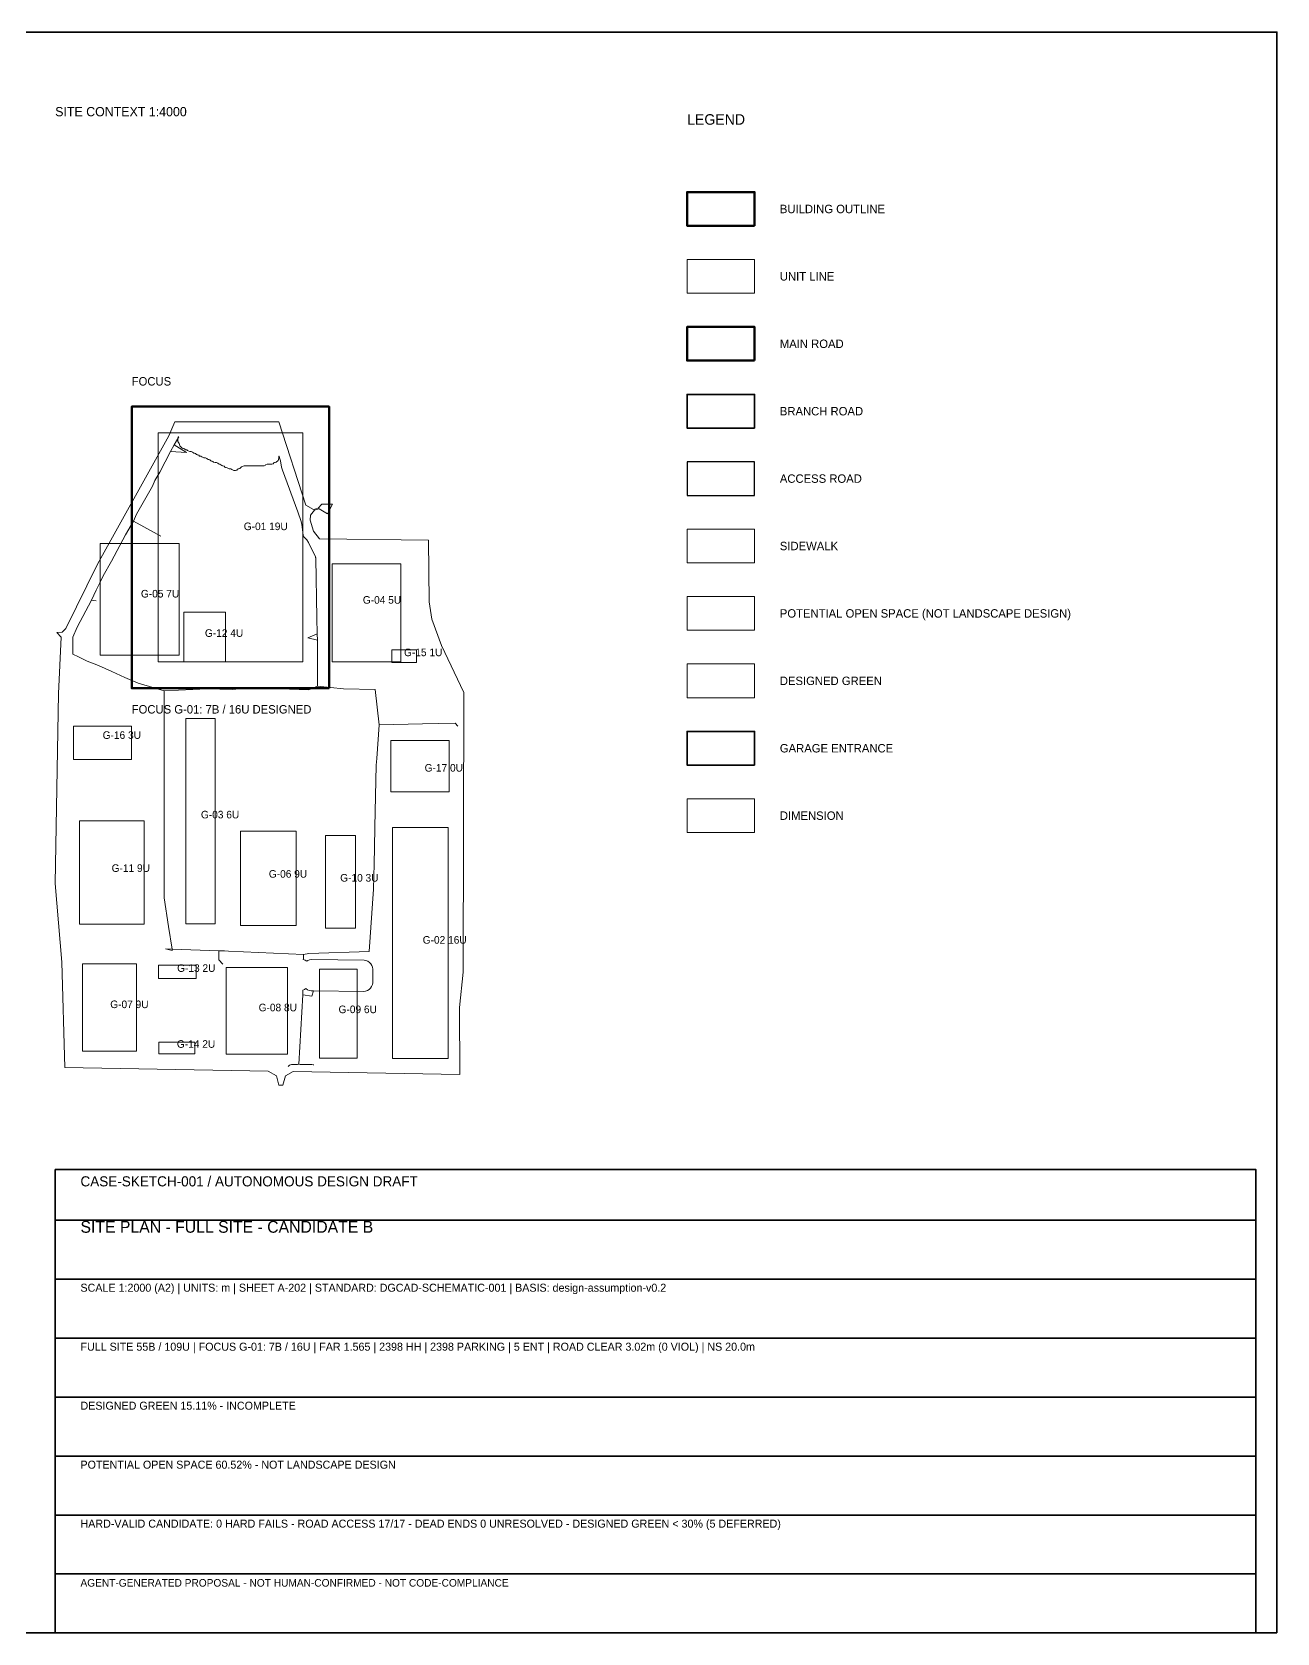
# Model space of a CAD drawing. Header units: metres. Extents: x 10 to 560, y 290 to 670.
# Drawn here: x 264.5 to 560, y 290 to 670 of the extents above; entities that cross this region are included whole.
import ezdxf

# ---------------------------------------------------------------- set-up
doc = ezdxf.new("R2010")
doc.units = ezdxf.units.M
for name, color, linetype, lineweight in [('A-BUILDING-OUTLINE', 7, 'CONTINUOUS', 50), ('A-DIM', 3, 'CONTINUOUS', 18), ('A-ENTRANCE', 6, 'CONTINUOUS', 35), ('A-FRAME', 7, 'CONTINUOUS', 35), ('A-KEYPLAN', 8, 'CONTINUOUS', 18), ('A-LEGEND', 7, 'CONTINUOUS', 18), ('A-SITE-BOUNDARY', 1, 'CONTINUOUS', 50), ('A-TITLE', 7, 'CONTINUOUS', 35), ('A-UNIT-LINE', 4, 'CONTINUOUS', 18), ('C-ROAD-ACCESS', 4, 'CONTINUOUS', 25), ('C-ROAD-BRANCH', 2, 'CONTINUOUS', 35), ('C-ROAD-MAIN', 30, 'CONTINUOUS', 50), ('C-SIDEWALK', 8, 'CONTINUOUS', 18), ('L-GREEN', 94, 'CONTINUOUS', 18), ('L-OPEN-SPACE', 8, 'CONTINUOUS', 13)]:
    doc.layers.add(name, color=color, linetype=linetype, lineweight=lineweight)

msp = doc.modelspace()

# ---------------------------------------------------------------- linework, layer by layer
at = {"layer": 'A-BUILDING-OUTLINE'}
msp.add_lwpolyline([(436, 624), (436, 632), (420, 632), (420, 624), (436, 624)], dxfattribs=at)
at = {"layer": 'A-DIM'}
msp.add_lwpolyline([(436, 480), (436, 488), (420, 488), (420, 480), (436, 480)], dxfattribs=at)
at = {"layer": 'A-ENTRANCE'}
msp.add_lwpolyline([(436, 496), (436, 504), (420, 504), (420, 496), (436, 496)], dxfattribs=at)
at = {"layer": 'A-FRAME'}
msp.add_lwpolyline([(560, 290), (560, 670), (10, 670), (10, 290), (560, 290)], dxfattribs=at)
at = {"layer": 'A-KEYPLAN'}
for points in [[(298.4, 577.51), (296.97, 574.12), (280.05, 543.67), (272.56, 528.39), (271.64, 527.57), (270.41, 527.47), (271.44, 526.34), (270.82, 513.01), (270, 467.89), (271.54, 449.22), (272.26, 424.2), (320.55, 423.38), (322.5, 422.26), (323.12, 420), (324.04, 420), (324.66, 422.26), (326.5, 423.28), (366.08, 422.56), (365.98, 438.46), (366.8, 446.87), (367.01, 513.21), (361.67, 524.39), (359.42, 530.64), (358.8, 534.75), (358.6, 549.41), (332.76, 549.72), (331.32, 551.56), (330.5, 554.13), (330.6, 555.36), (331.53, 556.48), (332.65, 556.79), (334.6, 555.66), (335.83, 557.92), (333.27, 557.92), (332.45, 557), (331.32, 556.69), (329.47, 557.72), (323.12, 577.51), (298.4, 577.51)], [(328.76, 520.49), (328.76, 574.84), (294.41, 574.84), (294.41, 520.49), (328.76, 520.49)], [(332.24, 525.62), (332.21, 527.12), (332.13, 530.92), (331.84, 545.01), (331.83, 545.21), (331.82, 545.3), (331.78, 545.41), (330.15, 548.86), (329.73, 549.46), (329, 550.19), (328.9, 550.35), (328.87, 550.43), (328.84, 550.54), (328.57, 553.09), (328.41, 553.81), (327.56, 556.14), (323.95, 566.02), (323.75, 566.74), (323.47, 568.21), (323.28, 568.94), (323.17, 569.3), (323.1, 569.29), (323.1, 568.84), (322.89, 568.32), (322.46, 567.89), (322.2, 567.79), (322.07, 567.79), (321.91, 567.72), (321.73, 567.54), (321.42, 567.41), (320.31, 567.41), (319.95, 567.26), (319.82, 567.13), (319.6, 567.04), (314.85, 567.04), (314.21, 566.77), (313.83, 566.39), (313.58, 566.29), (313.44, 566.29), (313.29, 566.22), (313.1, 566.04), (312.8, 565.91), (312.44, 565.91), (312.08, 566.06), (311.94, 566.2), (311.72, 566.29), (311.31, 566.29), (310.95, 566.44), (310.82, 566.57), (310.6, 566.66), (310.45, 566.66), (310.28, 566.73), (310.08, 566.93), (309.83, 567.04), (309.69, 567.04), (309.54, 567.1), (309.33, 567.3), (309.08, 567.41), (308.94, 567.41), (308.79, 567.47), (308.6, 567.66), (308.3, 567.79), (307.94, 567.79), (307.58, 567.94), (307.44, 568.07), (307.22, 568.16), (307.08, 568.16), (306.91, 568.23), (306.71, 568.43), (306.45, 568.54), (306.32, 568.54), (306.16, 568.6), (305.98, 568.79), (305.67, 568.91), (305.31, 568.91), (304.95, 569.06), (304.82, 569.2), (304.6, 569.29), (304.45, 569.29), (304.28, 569.36), (304.08, 569.55), (303.83, 569.66), (303.69, 569.66), (303.54, 569.72), (303.33, 569.93), (303.08, 570.04), (302.94, 570.04), (302.79, 570.1), (302.6, 570.29), (302.3, 570.41), (301.94, 570.41), (301.58, 570.56), (301.44, 570.7), (301.22, 570.79), (301.08, 570.79), (300.91, 570.86), (300.71, 571.05), (300.45, 571.16), (300.32, 571.16), (300.16, 571.22), (299.58, 571.8), (299.48, 572.06), (299.48, 572.2), (299.41, 572.35), (299.23, 572.54), (299.1, 572.84), (299.1, 573.65), (299.2, 573.87), (299.29, 573.95), (299.31, 573.93), (298.24, 571.99), (297.38, 570.43)], [(288.56, 553.92), (289.28, 555.56), (292.46, 561.1), (293.07, 562.23), (293.69, 563.56), (294.82, 565.51), (297.38, 570.43)], [(298.24, 571.99), (301.17, 570.23), (297.38, 570.43)], [(278.61, 535.16), (279.74, 537.51), (280.56, 539.26), (281.38, 540.9), (283.33, 544.38), (286.71, 550.64), (288.56, 553.92)], [(295.07, 550.36), (288.56, 553.92)], [(299.43, 522.13), (299.43, 548.59), (280.66, 548.59), (280.66, 522.13), (299.43, 522.13)], [(352.03, 520.49), (352.03, 543.77), (335.73, 543.77), (335.73, 520.49), (352.03, 520.49)], [(278.61, 535.16), (275.23, 528.7), (274.2, 526.34), (274.2, 522.34), (275.54, 521.72), (277.59, 520.7), (280.25, 519.67), (283.43, 518.24), (286.51, 516.8), (289.69, 515.47), (295.84, 513.62)], [(278.61, 535.16), (279.69, 535)], [(310.4, 520.49), (310.4, 532.28), (300.56, 532.28), (300.56, 520.49), (310.4, 520.49)], [(332.24, 525.62), (329.99, 526.23), (332.21, 527.12)], [(332.24, 514.75), (332.24, 525.62)], [(355.73, 520.39), (355.73, 523.36), (349.88, 523.36), (349.88, 520.39), (355.73, 520.39)], [(306.09, 514.11), (295.84, 513.62)], [(297.74, 452.34), (296.9, 457.71), (295.84, 464.5), (295.84, 482.62), (295.84, 485.83), (295.84, 503.6), (295.84, 513.62)], [(306.09, 514.11), (298.51, 514.34), (310.91, 514.34), (306.09, 514.11)], [(332.24, 514.75), (330.19, 513.83), (316.45, 514.34), (312.04, 513.93), (306.09, 514.11)], [(332.24, 514.75), (338.4, 514.13), (345.98, 513.93), (346.91, 505.52)], [(307.94, 458.35), (307.94, 507.06), (300.97, 507.06), (300.97, 458.35), (307.94, 458.35)], [(328.96, 451.07), (330.19, 451.28), (344.55, 451.79), (345.57, 466.55), (345.68, 472.6), (345.76, 476.42), (345.87, 481.3), (346.19, 495.98), (346.31, 497.59), (346.91, 505.52)], [(346.91, 505.52), (357.16, 505.83), (364.95, 505.93), (365.57, 505.21)], [(288.15, 497.32), (288.15, 505.21), (274.31, 505.21), (274.31, 497.32), (288.15, 497.32)], [(363.52, 489.63), (363.52, 501.83), (349.68, 501.83), (349.68, 489.63), (363.52, 489.63)], [(291.12, 458.25), (291.12, 482.76), (275.74, 482.76), (275.74, 458.25), (291.12, 458.25)], [(327.22, 457.94), (327.22, 480.3), (313.99, 480.3), (313.99, 457.94), (327.22, 457.94)], [(341.27, 457.33), (341.27, 479.27), (334.19, 479.27), (334.19, 457.33), (341.27, 457.33)], [(363.31, 426.36), (363.31, 481.22), (350.09, 481.22), (350.09, 426.36), (363.31, 426.36)], [(297.74, 452.34), (296.15, 452.4), (297.79, 451.99), (297.74, 452.34)], [(308.86, 451.89), (297.74, 452.34)], [(289.28, 428.1), (289.28, 448.81), (276.46, 448.81), (276.46, 428.1), (289.28, 428.1)], [(303.43, 445.33), (303.43, 448.51), (294.51, 448.51), (294.51, 445.33), (303.43, 445.33)], [(308.86, 451.89), (310.2, 451.89), (311.15, 451.85), (328.96, 451.07)], [(309.79, 448.71), (308.86, 449.74), (308.86, 451.89)], [(328.96, 451.07), (328.94, 450.07), (328.89, 449.89), (329.32, 449.7), (329.7, 449.44), (329.96, 449.6), (330.39, 449.78), (330.85, 449.86), (343.31, 449.71), (343.77, 449.62), (344.2, 449.43), (344.58, 449.17), (344.91, 448.84), (345.16, 448.45), (345.33, 448.01), (345.42, 447.56), (345.38, 444.34), (345.29, 443.89), (345.1, 443.46), (344.84, 443.07), (344.51, 442.75), (344.12, 442.49), (343.68, 442.32), (343.23, 442.24), (331.28, 442.38), (330.76, 442.38), (330.31, 442.48), (329.88, 442.66), (329.48, 442.94), (329.2, 442.76), (328.77, 442.59), (328.76, 441.43)], [(325.17, 427.38), (325.17, 447.99), (310.61, 447.99), (310.61, 427.38), (325.17, 427.38)], [(341.68, 426.46), (341.68, 447.58), (332.76, 447.58), (332.76, 426.46), (341.68, 426.46)], [(328.76, 441.43), (327.83, 425.02)], [(328.76, 441.43), (330.91, 441.12), (331.28, 442.38)], [(303.12, 427.49), (303.12, 430.25), (294.61, 430.25), (294.61, 427.49), (303.12, 427.49)], [(327.83, 425.02), (327.69, 424.98), (327.49, 424.96), (326.07, 424.96), (325.59, 424.76), (325.29, 424.46)], [(327.83, 425.02), (328.13, 424.96), (328.52, 424.92), (330.92, 424.94), (331.22, 424.89), (331.43, 424.82)]]:
    msp.add_lwpolyline(points, dxfattribs=at)
at = {"layer": 'A-SITE-BOUNDARY'}
msp.add_lwpolyline([(335.01, 514.24), (335.01, 581.09), (288.16, 581.09), (288.16, 514.24), (335.01, 514.24)], dxfattribs=at)
at = {"layer": 'A-TITLE'}
for points in [[(555, 290), (555, 400), (270, 400), (270, 290), (555, 290)], [(270, 388), (555, 388)], [(270, 374), (555, 374)], [(270, 360), (555, 360)], [(270, 346), (555, 346)], [(270, 332), (555, 332)], [(270, 318), (555, 318)], [(270, 304), (555, 304)], [(270, 290), (555, 290)]]:
    msp.add_lwpolyline(points, dxfattribs=at)
at = {"layer": 'A-UNIT-LINE'}
msp.add_lwpolyline([(436, 608), (436, 616), (420, 616), (420, 608), (436, 608)], dxfattribs=at)
at = {"layer": 'C-ROAD-ACCESS'}
msp.add_lwpolyline([(436, 560), (436, 568), (420, 568), (420, 560), (436, 560)], dxfattribs=at)
at = {"layer": 'C-ROAD-BRANCH'}
msp.add_lwpolyline([(436, 576), (436, 584), (420, 584), (420, 576), (436, 576)], dxfattribs=at)
at = {"layer": 'C-ROAD-MAIN'}
msp.add_lwpolyline([(436, 592), (436, 600), (420, 600), (420, 592), (436, 592)], dxfattribs=at)
at = {"layer": 'C-SIDEWALK'}
msp.add_lwpolyline([(436, 544), (436, 552), (420, 552), (420, 544), (436, 544)], dxfattribs=at)
at = {"layer": 'L-GREEN'}
msp.add_lwpolyline([(436, 512), (436, 520), (420, 520), (420, 512), (436, 512)], dxfattribs=at)
at = {"layer": 'L-OPEN-SPACE'}
msp.add_lwpolyline([(436, 528), (436, 536), (420, 536), (420, 528), (436, 528)], dxfattribs=at)

# ---------------------------------------------------------------- texts
at = {"layer": 'A-KEYPLAN'}
for s, height, p in [('SITE CONTEXT 1:4000', 2.2, (270, 650)), ('G-01 19U', 1.8, (314.76, 551.77)), ('G-05 7U', 1.8, (290.35, 535.78)), ('G-04 5U', 1.8, (343.02, 534.31)), ('G-12 4U', 1.8, (305.54, 526.44)), ('G-15 1U', 1.8, (352.8, 521.85)), ('FOCUS G-01: 7B / 16U DESIGNED', 2, (288.16, 508.24)), ('G-16 3U', 1.8, (281.27, 502.22)), ('G-17 0U', 1.8, (357.69, 494.45)), ('G-03 6U', 1.8, (304.59, 483.35)), ('G-11 9U', 1.8, (283.4, 470.65)), ('G-06 9U', 1.8, (320.71, 469.28)), ('G-10 3U', 1.8, (337.65, 468.34)), ('G-02 16U', 1.8, (357.23, 453.61)), ('G-13 2U', 1.8, (298.94, 446.92)), ('G-07 9U', 1.8, (283.07, 438.32)), ('G-08 8U', 1.8, (318.29, 437.56)), ('G-09 6U', 1.8, (337.26, 437.12)), ('G-14 2U', 1.8, (298.89, 428.9))]:
    msp.add_text(s, height=height, dxfattribs=at).set_placement(p)
at = {"layer": 'A-LEGEND'}
for s, height, p in [('LEGEND', 2.5, (420, 648)), ('BUILDING OUTLINE', 2, (442, 627)), ('UNIT LINE', 2, (442, 611)), ('MAIN ROAD', 2, (442, 595)), ('BRANCH ROAD', 2, (442, 579)), ('ACCESS ROAD', 2, (442, 563)), ('SIDEWALK', 2, (442, 547)), ('POTENTIAL OPEN SPACE (NOT LANDSCAPE DESIGN)', 2, (442, 531)), ('DESIGNED GREEN', 2, (442, 515)), ('GARAGE ENTRANCE', 2, (442, 499)), ('DIMENSION', 2, (442, 483))]:
    msp.add_text(s, height=height, dxfattribs=at).set_placement(p)
at = {"layer": 'A-SITE-BOUNDARY'}
msp.add_text('FOCUS', height=2, dxfattribs=at).set_placement((288.16, 586.09))
at = {"layer": 'A-TITLE'}
for s, height, p in [('CASE-SKETCH-001 / AUTONOMOUS DESIGN DRAFT', 2.4, (276, 396)), ('SITE PLAN - FULL SITE - CANDIDATE B', 2.8, (276, 385)), ('SCALE 1:2000 (A2) | UNITS: m | SHEET A-202 | STANDARD: DGCAD-SCHEMATIC-001 | BASIS: design-assumption-v0.2', 1.9, (276, 371)), ('FULL SITE 55B / 109U | FOCUS G-01: 7B / 16U | FAR 1.565 | 2398 HH | 2398 PARKING | 5 ENT | ROAD CLEAR 3.02m (0 VIOL) | NS 20.0m', 1.9, (276, 357)), ('DESIGNED GREEN 15.11% - INCOMPLETE', 1.9, (276, 343)), ('POTENTIAL OPEN SPACE 60.52% - NOT LANDSCAPE DESIGN', 1.9, (276, 329)), ('HARD-VALID CANDIDATE: 0 HARD FAILS - ROAD ACCESS 17/17 - DEAD ENDS 0 UNRESOLVED - DESIGNED GREEN < 30% (5 DEFERRED)', 1.9, (276, 315)), ('AGENT-GENERATED PROPOSAL - NOT HUMAN-CONFIRMED - NOT CODE-COMPLIANCE', 1.8, (276, 301))]:
    msp.add_text(s, height=height, dxfattribs=at).set_placement(p)

doc.saveas('drawing.dxf')
